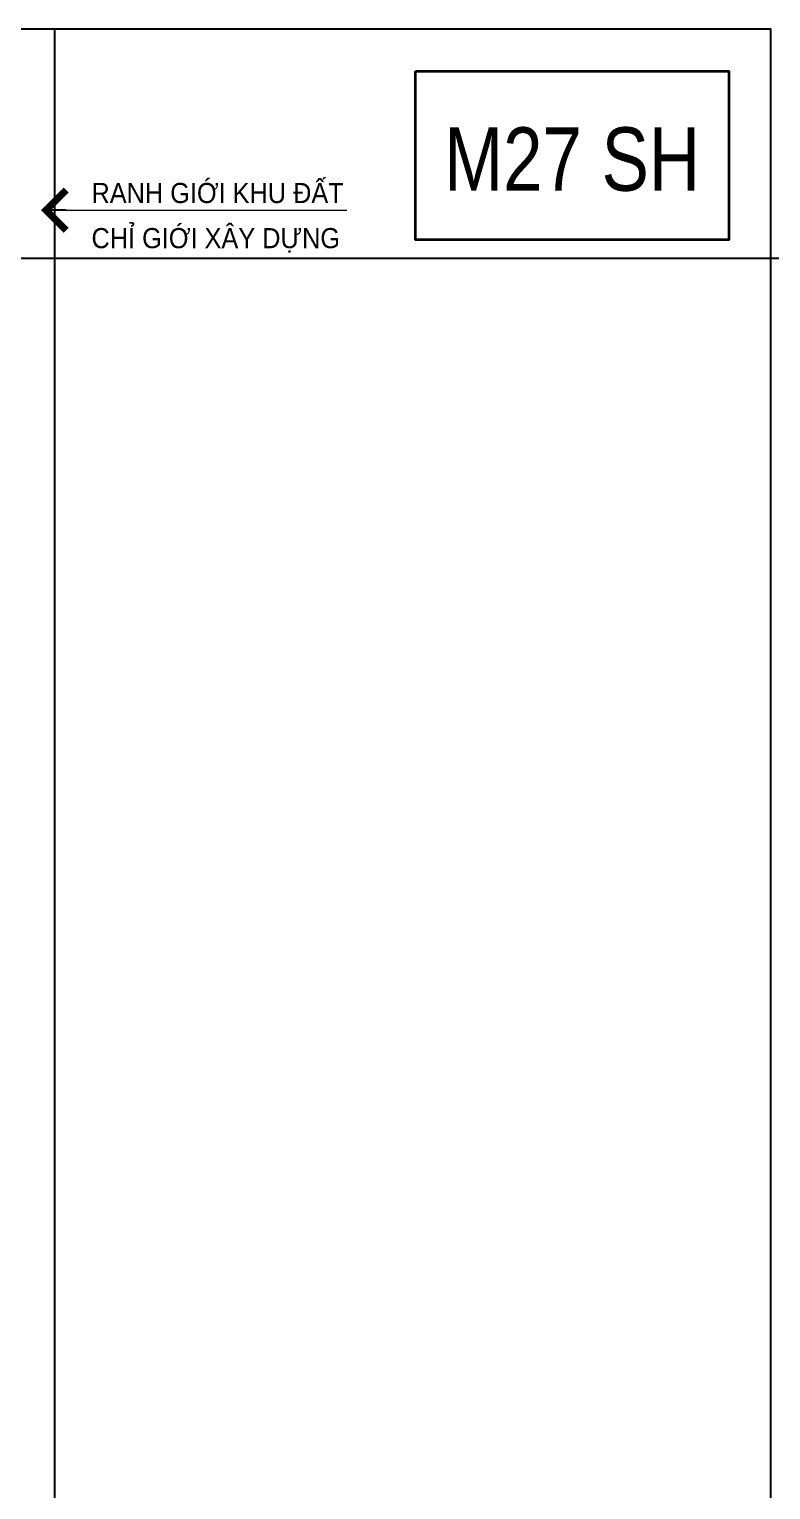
# Model space of a CAD drawing. Header units: millimetres. Extents: x -127141 to 682685, y -1234500 to 49778.
# Drawn here: x 491328 to 498697, y -187242 to -172725 of the extents above; entities that cross this region are included whole.
import ezdxf
from ezdxf.enums import TextEntityAlignment as Align

# ---------------------------------------------------------------- set-up
doc = ezdxf.new("R2010")
doc.units = ezdxf.units.MM
doc.header["$MEASUREMENT"] = 0
doc.linetypes.add('DASHED', pattern=[0.75, 0.5, -0.25])
for name, color, linetype, lineweight in [('-LINE1', 7, 'Continuous', 18), ('-TEXT', 7, 'Continuous', 15), ('-WALL', 4, 'Continuous', 35), ('A72', 9, 'Continuous', 5)]:
    doc.layers.add(name, color=color, linetype=linetype, lineweight=lineweight)
doc.layers.add('-RANH GIOI LO DAT', color=12, linetype='Continuous')
doc.layers.add('LUOI GIONG', color=160, linetype='Continuous', plot=False)
doc.styles.add('1', font='arial.ttf')
doc.styles.add('X-5M-DH-TUM1$0$AVANTH', font='arial.ttf', dxfattribs={"width": 0.9})
doc.styles.add('X-ALL-SECTION$0$ROMANS', font='arial.ttf')
doc.dimstyles.new('X-ALL-SECTION$0$ARROWS', dxfattribs={"dimscale": 100, "dimtxt": 2, "dimasz": 1, "dimexe": 2, "dimexo": 5, "dimgap": 1, "dimtad": 1, "dimdec": 0, "dimzin": 0, "dimdsep": 46, "dimtxsty": 'X-ALL-SECTION$0$ROMANS', "dimblk": 'X-ALL-SECTION$0$ARROWS', "dimcen": 0, "dimclrd": 256, "dimclre": 256, "dimclrt": 256, "dimazin": 0, "dimtfac": 0.5, "dimtdec": 0, "dimtofl": 0, "dimtmove": 2, "dimatfit": 3, "dimldrblk": 'X-ALL-SECTION$0$ARROWS', "dimfxl": 1, "dimtolj": 1, "dimtzin": 0, "dimlwd": -1, "dimlwe": -1, "dimarcsym": 0})

# ---------------------------------------------------------------- blocks, each defined once
blk = doc.blocks.new('X-ALL-SECTION$0$ARROWS')
blk.add_line((-1, 0), (0, 0))
at = {"const_width": 0.35}
blk.add_lwpolyline([(-1, -1), (0, 0), (-1, 1)], dxfattribs=at)
blk = doc.blocks.new('kt1a')
at = {"layer": 'Defpoints', "color": 2}
blk.add_lwpolyline([(0, -22275), (31500, -22275), (31500, 0), (0, 0)], close=True, dxfattribs=at)

msp = doc.modelspace()

# ---------------------------------------------------------------- linework, layer by layer
at = {"layer": '-RANH GIOI LO DAT', "linetype": 'DASHED', "ltscale": 10}
msp.add_line((491582.1, -193844.4), (491582.1, -172732.4), dxfattribs=at)
at = {"layer": '-WALL'}
msp.add_lwpolyline([(495167.4, -173140.7), (498281.8, -173140.7), (498281.8, -174818.7), (495167.4, -174818.7)], close=True, dxfattribs=at)
at = {"layer": 'Defpoints'}
msp.add_lwpolyline([(467197.5, -195000), (498697.5, -195000), (498697.5, -172725), (467197.5, -172725)], close=True, dxfattribs=at)
at = {"layer": 'LUOI GIONG'}
msp.add_lwpolyline([(485697.5, -175000), (535697.5, -175000), (535697.5, -200000), (485697.5, -200000)], close=True, dxfattribs=at)

# ---------------------------------------------------------------- block references
at = {"layer": '-LINE1'}
msp.add_blockref('kt1a', (467197.5, -172725), dxfattribs=at)

# ---------------------------------------------------------------- texts
at = {"layer": '-TEXT', "color": 4, "style": '1', "width": 0.8}
msp.add_text('M27 SH', height=630, dxfattribs=at).set_placement((496722.6, -174519.6), align=Align.BOTTOM_CENTER)
at = {"layer": '-TEXT', "color": 2, "style": 'X-5M-DH-TUM1$0$AVANTH', "width": 0.9}
for s, p in [('RANH GIỚI KHU ĐẤT', (491946.8, -174452.9)), ('CHỈ GIỚI XÂY DỰNG', (491946.8, -174901.6))]:
    msp.add_text(s, height=200, dxfattribs=at).set_placement(p)

# ---------------------------------------------------------------- leaders
at = {"layer": 'A72'}
msp.add_leader([(491495.3, -174522.9), (494484.7, -174522.9)], dimstyle='X-ALL-SECTION$0$ARROWS', override={"dimasz": 2, "dimtad": 0}, dxfattribs=at)

doc.saveas('drawing.dxf')
